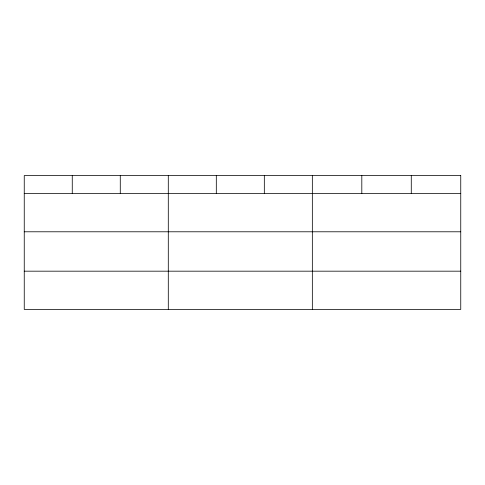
<?xml version="1.0" encoding="UTF-8"?>
<svg xmlns="http://www.w3.org/2000/svg" width="485" height="485" viewBox="0 0 485 485"><rect width="100%" height="100%" fill="white"/><g stroke="black" fill="none" stroke-linecap="round" stroke-linejoin="round"><path stroke-width="0.73" d="M24.25 193.551L460.75 193.551M24.25 231.788L460.75 231.788M24.25 271.176L460.75 271.176M411.28 175.588L411.28 193.551M361.81 175.588L361.81 193.551M312.34 175.588L312.34 309.412M264.325 175.588L264.325 193.551M216.31 175.588L216.31 193.551M168.295 175.588L168.295 309.412M120.28 175.588L120.28 193.551M72.265 175.588L72.265 193.551M460.75 175.588L24.25 175.588L24.25 309.412L460.75 309.412L460.75 175.588"/></g></svg>
